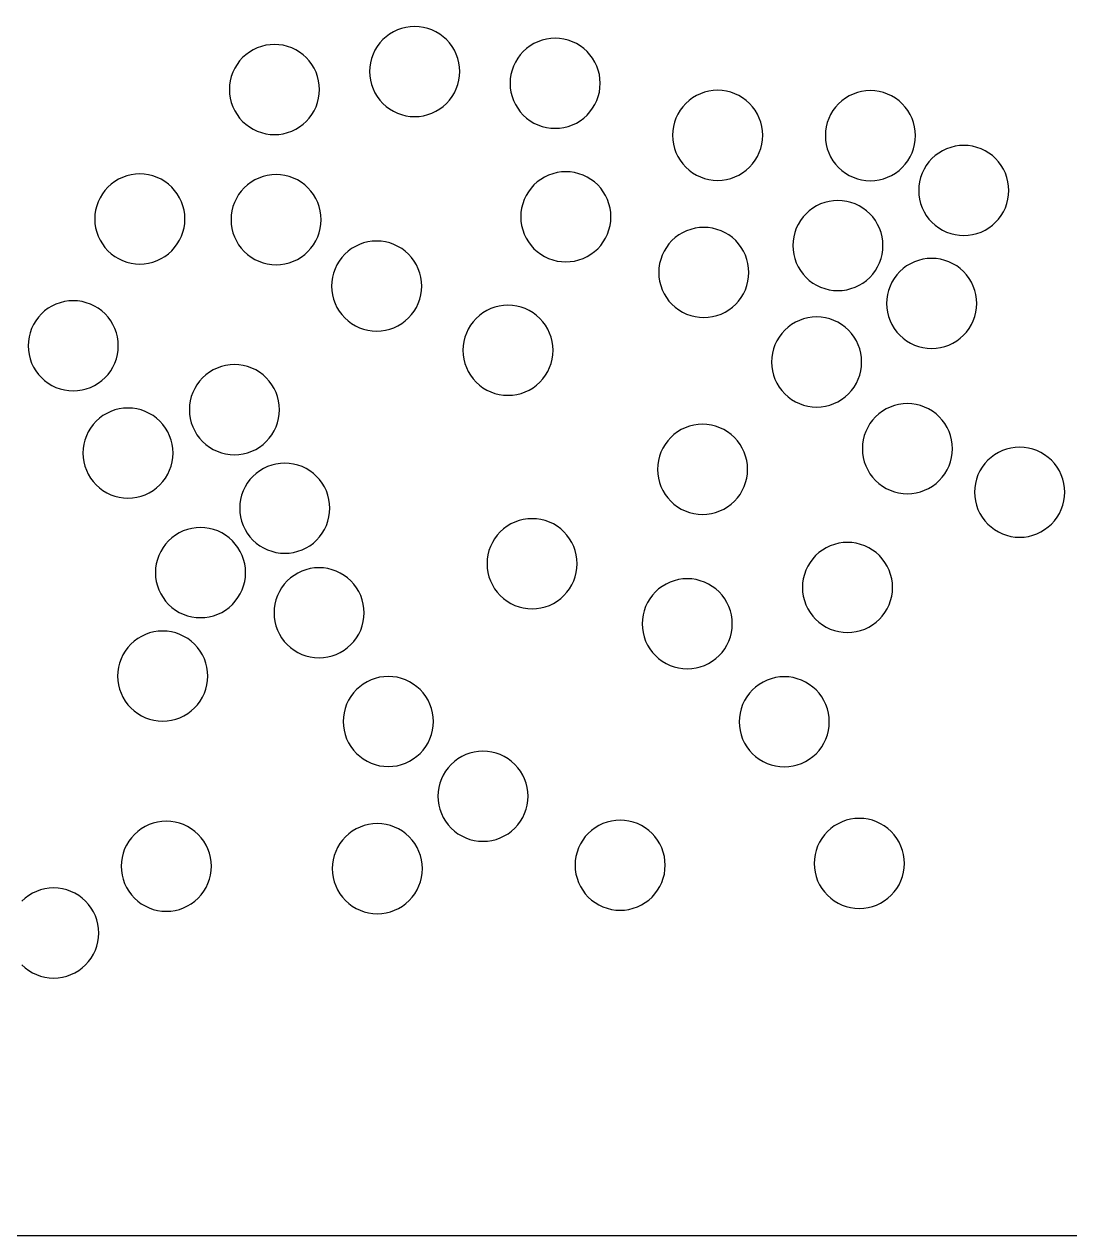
# Model space of a CAD drawing. Header units: millimetres. Extents: x 0 to 406, y 0 to 84.
# Drawn here: x 83.3 to 118.1, y 0 to 40.35 of the extents above; entities that cross this region are included whole.
import ezdxf

# ---------------------------------------------------------------- set-up
doc = ezdxf.new("R2010")
doc.units = ezdxf.units.MM

msp = doc.modelspace()

# ---------------------------------------------------------------- linework, layer by layer
at = {"color": 0}
for points in [[(0, 0), (0, 83.82), (406.4, 83.82), (406.4, 0), (0, 0)], [(97.354, 37.71), (97.453, 37.819), (97.541, 37.938), (97.616, 38.064), (97.679, 38.197), (97.729, 38.335), (97.765, 38.478), (97.786, 38.624), (97.793, 38.771), (97.786, 38.918), (97.765, 39.064), (97.729, 39.206), (97.679, 39.345), (97.616, 39.478), (97.541, 39.604), (97.453, 39.722), (97.354, 39.832), (97.245, 39.93), (97.127, 40.018), (97, 40.094), (96.867, 40.157), (96.729, 40.206), (96.586, 40.242), (96.44, 40.264), (96.293, 40.271), (96.146, 40.264), (96.001, 40.242), (95.858, 40.206), (95.719, 40.157), (95.586, 40.094), (95.46, 40.018), (95.342, 39.93), (95.233, 39.832), (95.134, 39.722), (95.046, 39.604), (94.97, 39.478), (94.908, 39.345), (94.858, 39.206), (94.822, 39.064), (94.801, 38.918), (94.793, 38.771), (94.801, 38.624), (94.822, 38.478), (94.858, 38.335), (94.908, 38.197), (94.97, 38.064), (95.046, 37.938), (95.134, 37.819), (95.233, 37.71), (95.342, 37.611), (95.46, 37.524), (95.586, 37.448), (95.719, 37.385), (95.858, 37.335), (96.001, 37.3), (96.146, 37.278), (96.293, 37.271), (96.44, 37.278), (96.586, 37.3), (96.729, 37.335), (96.867, 37.385), (97, 37.448), (97.127, 37.524), (97.245, 37.611), (97.354, 37.71)], [(92.686, 37.111), (92.785, 37.221), (92.873, 37.339), (92.949, 37.465), (93.012, 37.598), (93.061, 37.737), (93.097, 37.879), (93.119, 38.025), (93.126, 38.172), (93.119, 38.319), (93.097, 38.465), (93.061, 38.608), (93.012, 38.746), (92.949, 38.879), (92.873, 39.005), (92.785, 39.124), (92.686, 39.233), (92.577, 39.332), (92.459, 39.419), (92.333, 39.495), (92.2, 39.558), (92.061, 39.608), (91.918, 39.643), (91.773, 39.665), (91.626, 39.672), (91.479, 39.665), (91.333, 39.643), (91.19, 39.608), (91.052, 39.558), (90.919, 39.495), (90.792, 39.419), (90.674, 39.332), (90.565, 39.233), (90.466, 39.124), (90.379, 39.005), (90.303, 38.879), (90.24, 38.746), (90.19, 38.608), (90.155, 38.465), (90.133, 38.319), (90.126, 38.172), (90.133, 38.025), (90.155, 37.879), (90.19, 37.737), (90.24, 37.598), (90.303, 37.465), (90.379, 37.339), (90.466, 37.221), (90.565, 37.111), (90.674, 37.013), (90.792, 36.925), (90.919, 36.849), (91.052, 36.786), (91.19, 36.737), (91.333, 36.701), (91.479, 36.679), (91.626, 36.672), (91.773, 36.679), (91.918, 36.701), (92.061, 36.737), (92.2, 36.786), (92.333, 36.849), (92.459, 36.925), (92.577, 37.013), (92.686, 37.111)], [(102.03, 37.319), (102.129, 37.428), (102.217, 37.546), (102.292, 37.672), (102.355, 37.805), (102.405, 37.944), (102.441, 38.087), (102.462, 38.232), (102.47, 38.379), (102.462, 38.526), (102.441, 38.672), (102.405, 38.815), (102.355, 38.953), (102.292, 39.086), (102.217, 39.213), (102.129, 39.331), (102.03, 39.44), (101.921, 39.539), (101.803, 39.626), (101.677, 39.702), (101.544, 39.765), (101.405, 39.815), (101.262, 39.85), (101.117, 39.872), (100.97, 39.879), (100.823, 39.872), (100.677, 39.85), (100.534, 39.815), (100.396, 39.765), (100.262, 39.702), (100.136, 39.626), (100.018, 39.539), (99.909, 39.44), (99.81, 39.331), (99.722, 39.213), (99.647, 39.086), (99.584, 38.953), (99.534, 38.815), (99.498, 38.672), (99.477, 38.526), (99.47, 38.379), (99.477, 38.232), (99.498, 38.087), (99.534, 37.944), (99.584, 37.805), (99.647, 37.672), (99.722, 37.546), (99.81, 37.428), (99.909, 37.319), (100.018, 37.22), (100.136, 37.132), (100.262, 37.056), (100.396, 36.993), (100.534, 36.944), (100.677, 36.908), (100.823, 36.886), (100.97, 36.879), (101.117, 36.886), (101.262, 36.908), (101.405, 36.944), (101.544, 36.993), (101.677, 37.056), (101.803, 37.132), (101.921, 37.22), (102.03, 37.319)], [(107.438, 35.587), (107.537, 35.696), (107.625, 35.814), (107.701, 35.94), (107.764, 36.073), (107.813, 36.212), (107.849, 36.355), (107.871, 36.5), (107.878, 36.647), (107.871, 36.794), (107.849, 36.94), (107.813, 37.083), (107.764, 37.221), (107.701, 37.354), (107.625, 37.481), (107.537, 37.599), (107.438, 37.708), (107.329, 37.807), (107.211, 37.895), (107.085, 37.97), (106.952, 38.033), (106.813, 38.083), (106.67, 38.119), (106.525, 38.14), (106.378, 38.147), (106.231, 38.14), (106.085, 38.119), (105.942, 38.083), (105.804, 38.033), (105.671, 37.97), (105.544, 37.895), (105.426, 37.807), (105.317, 37.708), (105.218, 37.599), (105.131, 37.481), (105.055, 37.354), (104.992, 37.221), (104.942, 37.083), (104.907, 36.94), (104.885, 36.794), (104.878, 36.647), (104.885, 36.5), (104.907, 36.355), (104.942, 36.212), (104.992, 36.073), (105.055, 35.94), (105.131, 35.814), (105.218, 35.696), (105.317, 35.587), (105.426, 35.488), (105.544, 35.4), (105.671, 35.324), (105.804, 35.262), (105.942, 35.212), (106.085, 35.176), (106.231, 35.155), (106.378, 35.147), (106.525, 35.155), (106.67, 35.176), (106.813, 35.212), (106.952, 35.262), (107.085, 35.324), (107.211, 35.4), (107.329, 35.488), (107.438, 35.587)], [(112.525, 35.574), (112.624, 35.683), (112.711, 35.802), (112.787, 35.928), (112.85, 36.061), (112.9, 36.2), (112.935, 36.342), (112.957, 36.488), (112.964, 36.635), (112.957, 36.782), (112.935, 36.928), (112.9, 37.07), (112.85, 37.209), (112.787, 37.342), (112.711, 37.468), (112.624, 37.587), (112.525, 37.696), (112.416, 37.794), (112.298, 37.882), (112.171, 37.958), (112.038, 38.021), (111.9, 38.07), (111.757, 38.106), (111.611, 38.128), (111.464, 38.135), (111.317, 38.128), (111.172, 38.106), (111.029, 38.07), (110.89, 38.021), (110.757, 37.958), (110.631, 37.882), (110.513, 37.794), (110.404, 37.696), (110.305, 37.587), (110.217, 37.468), (110.141, 37.342), (110.078, 37.209), (110.029, 37.07), (109.993, 36.928), (109.971, 36.782), (109.964, 36.635), (109.971, 36.488), (109.993, 36.342), (110.029, 36.2), (110.078, 36.061), (110.141, 35.928), (110.217, 35.802), (110.305, 35.683), (110.404, 35.574), (110.513, 35.475), (110.631, 35.388), (110.757, 35.312), (110.89, 35.249), (111.029, 35.2), (111.172, 35.164), (111.317, 35.142), (111.464, 35.135), (111.611, 35.142), (111.757, 35.164), (111.9, 35.2), (112.038, 35.249), (112.171, 35.312), (112.298, 35.388), (112.416, 35.475), (112.525, 35.574)], [(115.633, 33.749), (115.732, 33.858), (115.82, 33.976), (115.895, 34.103), (115.958, 34.236), (116.008, 34.374), (116.044, 34.517), (116.065, 34.663), (116.072, 34.81), (116.065, 34.957), (116.044, 35.102), (116.008, 35.245), (115.958, 35.384), (115.895, 35.517), (115.82, 35.643), (115.732, 35.761), (115.633, 35.87), (115.524, 35.969), (115.406, 36.057), (115.28, 36.132), (115.146, 36.195), (115.008, 36.245), (114.865, 36.281), (114.719, 36.302), (114.572, 36.31), (114.425, 36.302), (114.28, 36.281), (114.137, 36.245), (113.998, 36.195), (113.865, 36.132), (113.739, 36.057), (113.621, 35.969), (113.512, 35.87), (113.413, 35.761), (113.325, 35.643), (113.25, 35.517), (113.187, 35.384), (113.137, 35.245), (113.101, 35.102), (113.08, 34.957), (113.072, 34.81), (113.08, 34.663), (113.101, 34.517), (113.137, 34.374), (113.187, 34.236), (113.25, 34.103), (113.325, 33.976), (113.413, 33.858), (113.512, 33.749), (113.621, 33.65), (113.739, 33.562), (113.865, 33.487), (113.998, 33.424), (114.137, 33.374), (114.28, 33.338), (114.425, 33.317), (114.572, 33.31), (114.719, 33.317), (114.865, 33.338), (115.008, 33.374), (115.146, 33.424), (115.28, 33.487), (115.406, 33.562), (115.524, 33.65), (115.633, 33.749)], [(88.204, 32.801), (88.303, 32.91), (88.391, 33.028), (88.467, 33.154), (88.53, 33.287), (88.579, 33.426), (88.615, 33.569), (88.637, 33.714), (88.644, 33.861), (88.637, 34.008), (88.615, 34.154), (88.579, 34.297), (88.53, 34.435), (88.467, 34.569), (88.391, 34.695), (88.303, 34.813), (88.204, 34.922), (88.095, 35.021), (87.977, 35.109), (87.851, 35.184), (87.718, 35.247), (87.579, 35.297), (87.436, 35.333), (87.291, 35.354), (87.144, 35.361), (86.997, 35.354), (86.851, 35.333), (86.708, 35.297), (86.57, 35.247), (86.437, 35.184), (86.31, 35.109), (86.192, 35.021), (86.083, 34.922), (85.984, 34.813), (85.897, 34.695), (85.821, 34.569), (85.758, 34.435), (85.708, 34.297), (85.673, 34.154), (85.651, 34.008), (85.644, 33.861), (85.651, 33.714), (85.673, 33.569), (85.708, 33.426), (85.758, 33.287), (85.821, 33.154), (85.897, 33.028), (85.984, 32.91), (86.083, 32.801), (86.192, 32.702), (86.31, 32.614), (86.437, 32.539), (86.57, 32.476), (86.708, 32.426), (86.851, 32.39), (86.997, 32.369), (87.144, 32.361), (87.291, 32.369), (87.436, 32.39), (87.579, 32.426), (87.718, 32.476), (87.851, 32.539), (87.977, 32.614), (88.095, 32.702), (88.204, 32.801)], [(92.741, 32.776), (92.84, 32.885), (92.928, 33.003), (93.004, 33.13), (93.066, 33.263), (93.116, 33.401), (93.152, 33.544), (93.173, 33.69), (93.181, 33.837), (93.173, 33.984), (93.152, 34.129), (93.116, 34.272), (93.066, 34.411), (93.004, 34.544), (92.928, 34.67), (92.84, 34.788), (92.741, 34.897), (92.632, 34.996), (92.514, 35.084), (92.388, 35.16), (92.255, 35.222), (92.116, 35.272), (91.973, 35.308), (91.828, 35.329), (91.681, 35.337), (91.534, 35.329), (91.388, 35.308), (91.245, 35.272), (91.107, 35.222), (90.974, 35.16), (90.847, 35.084), (90.729, 34.996), (90.62, 34.897), (90.521, 34.788), (90.433, 34.67), (90.358, 34.544), (90.295, 34.411), (90.245, 34.272), (90.209, 34.129), (90.188, 33.984), (90.181, 33.837), (90.188, 33.69), (90.209, 33.544), (90.245, 33.401), (90.295, 33.263), (90.358, 33.13), (90.433, 33.003), (90.521, 32.885), (90.62, 32.776), (90.729, 32.677), (90.847, 32.589), (90.974, 32.514), (91.107, 32.451), (91.245, 32.401), (91.388, 32.365), (91.534, 32.344), (91.681, 32.337), (91.828, 32.344), (91.973, 32.365), (92.116, 32.401), (92.255, 32.451), (92.388, 32.514), (92.514, 32.589), (92.632, 32.677), (92.741, 32.776)], [(102.386, 32.871), (102.485, 32.981), (102.572, 33.099), (102.648, 33.225), (102.711, 33.358), (102.761, 33.497), (102.796, 33.639), (102.818, 33.785), (102.825, 33.932), (102.818, 34.079), (102.796, 34.225), (102.761, 34.368), (102.711, 34.506), (102.648, 34.639), (102.572, 34.765), (102.485, 34.884), (102.386, 34.993), (102.277, 35.092), (102.158, 35.179), (102.032, 35.255), (101.899, 35.318), (101.761, 35.368), (101.618, 35.403), (101.472, 35.425), (101.325, 35.432), (101.178, 35.425), (101.032, 35.403), (100.89, 35.368), (100.751, 35.318), (100.618, 35.255), (100.492, 35.179), (100.374, 35.092), (100.264, 34.993), (100.166, 34.884), (100.078, 34.765), (100.002, 34.639), (99.939, 34.506), (99.89, 34.368), (99.854, 34.225), (99.832, 34.079), (99.825, 33.932), (99.832, 33.785), (99.854, 33.639), (99.89, 33.497), (99.939, 33.358), (100.002, 33.225), (100.078, 33.099), (100.166, 32.981), (100.264, 32.871), (100.374, 32.773), (100.492, 32.685), (100.618, 32.609), (100.751, 32.546), (100.89, 32.497), (101.032, 32.461), (101.178, 32.439), (101.325, 32.432), (101.472, 32.439), (101.618, 32.461), (101.761, 32.497), (101.899, 32.546), (102.032, 32.609), (102.158, 32.685), (102.277, 32.773), (102.386, 32.871)], [(111.442, 31.915), (111.541, 32.024), (111.629, 32.142), (111.705, 32.268), (111.767, 32.401), (111.817, 32.54), (111.853, 32.683), (111.874, 32.828), (111.882, 32.975), (111.874, 33.122), (111.853, 33.268), (111.817, 33.411), (111.767, 33.549), (111.705, 33.682), (111.629, 33.809), (111.541, 33.927), (111.442, 34.036), (111.333, 34.135), (111.215, 34.222), (111.089, 34.298), (110.956, 34.361), (110.817, 34.411), (110.674, 34.446), (110.529, 34.468), (110.382, 34.475), (110.235, 34.468), (110.089, 34.446), (109.946, 34.411), (109.808, 34.361), (109.675, 34.298), (109.548, 34.222), (109.43, 34.135), (109.321, 34.036), (109.222, 33.927), (109.134, 33.809), (109.059, 33.682), (108.996, 33.549), (108.946, 33.411), (108.911, 33.268), (108.889, 33.122), (108.882, 32.975), (108.889, 32.828), (108.911, 32.683), (108.946, 32.54), (108.996, 32.401), (109.059, 32.268), (109.134, 32.142), (109.222, 32.024), (109.321, 31.915), (109.43, 31.816), (109.548, 31.728), (109.675, 31.652), (109.808, 31.589), (109.946, 31.54), (110.089, 31.504), (110.235, 31.482), (110.382, 31.475), (110.529, 31.482), (110.674, 31.504), (110.817, 31.54), (110.956, 31.589), (111.089, 31.652), (111.215, 31.728), (111.333, 31.816), (111.442, 31.915)], [(106.979, 31.019), (107.078, 31.128), (107.165, 31.247), (107.241, 31.373), (107.304, 31.506), (107.354, 31.644), (107.389, 31.787), (107.411, 31.933), (107.418, 32.08), (107.411, 32.227), (107.389, 32.373), (107.354, 32.515), (107.304, 32.654), (107.241, 32.787), (107.165, 32.913), (107.078, 33.031), (106.979, 33.141), (106.87, 33.239), (106.752, 33.327), (106.625, 33.403), (106.492, 33.466), (106.354, 33.515), (106.211, 33.551), (106.065, 33.573), (105.918, 33.58), (105.771, 33.573), (105.626, 33.551), (105.483, 33.515), (105.344, 33.466), (105.211, 33.403), (105.085, 33.327), (104.967, 33.239), (104.858, 33.141), (104.759, 33.031), (104.671, 32.913), (104.595, 32.787), (104.532, 32.654), (104.483, 32.515), (104.447, 32.373), (104.425, 32.227), (104.418, 32.08), (104.425, 31.933), (104.447, 31.787), (104.483, 31.644), (104.532, 31.506), (104.595, 31.373), (104.671, 31.247), (104.759, 31.128), (104.858, 31.019), (104.967, 30.92), (105.085, 30.833), (105.211, 30.757), (105.344, 30.694), (105.483, 30.644), (105.626, 30.609), (105.771, 30.587), (105.918, 30.58), (106.065, 30.587), (106.211, 30.609), (106.354, 30.644), (106.492, 30.694), (106.625, 30.757), (106.752, 30.833), (106.87, 30.92), (106.979, 31.019)], [(96.089, 30.565), (96.188, 30.674), (96.275, 30.792), (96.351, 30.918), (96.414, 31.051), (96.464, 31.19), (96.499, 31.333), (96.521, 31.478), (96.528, 31.625), (96.521, 31.772), (96.499, 31.918), (96.464, 32.061), (96.414, 32.199), (96.351, 32.332), (96.275, 32.459), (96.188, 32.577), (96.089, 32.686), (95.98, 32.785), (95.862, 32.872), (95.735, 32.948), (95.602, 33.011), (95.464, 33.061), (95.321, 33.096), (95.175, 33.118), (95.028, 33.125), (94.881, 33.118), (94.736, 33.096), (94.593, 33.061), (94.454, 33.011), (94.321, 32.948), (94.195, 32.872), (94.077, 32.785), (93.968, 32.686), (93.869, 32.577), (93.781, 32.459), (93.705, 32.332), (93.642, 32.199), (93.593, 32.061), (93.557, 31.918), (93.535, 31.772), (93.528, 31.625), (93.535, 31.478), (93.557, 31.333), (93.593, 31.19), (93.642, 31.051), (93.705, 30.918), (93.781, 30.792), (93.869, 30.674), (93.968, 30.565), (94.077, 30.466), (94.195, 30.378), (94.321, 30.302), (94.454, 30.239), (94.593, 30.19), (94.736, 30.154), (94.881, 30.132), (95.028, 30.125), (95.175, 30.132), (95.321, 30.154), (95.464, 30.19), (95.602, 30.239), (95.735, 30.302), (95.862, 30.378), (95.98, 30.466), (96.089, 30.565)], [(114.563, 29.987), (114.662, 30.096), (114.75, 30.215), (114.825, 30.341), (114.888, 30.474), (114.938, 30.613), (114.974, 30.755), (114.995, 30.901), (115.003, 31.048), (114.995, 31.195), (114.974, 31.341), (114.938, 31.483), (114.888, 31.622), (114.825, 31.755), (114.75, 31.881), (114.662, 32), (114.563, 32.109), (114.454, 32.207), (114.336, 32.295), (114.21, 32.371), (114.077, 32.434), (113.938, 32.483), (113.795, 32.519), (113.65, 32.541), (113.503, 32.548), (113.355, 32.541), (113.21, 32.519), (113.067, 32.483), (112.928, 32.434), (112.795, 32.371), (112.669, 32.295), (112.551, 32.207), (112.442, 32.109), (112.343, 32), (112.255, 31.881), (112.18, 31.755), (112.117, 31.622), (112.067, 31.483), (112.031, 31.341), (112.01, 31.195), (112.003, 31.048), (112.01, 30.901), (112.031, 30.755), (112.067, 30.613), (112.117, 30.474), (112.18, 30.341), (112.255, 30.215), (112.343, 30.096), (112.442, 29.987), (112.551, 29.888), (112.669, 29.801), (112.795, 29.725), (112.928, 29.662), (113.067, 29.613), (113.21, 29.577), (113.355, 29.555), (113.503, 29.548), (113.65, 29.555), (113.795, 29.577), (113.938, 29.613), (114.077, 29.662), (114.21, 29.725), (114.336, 29.801), (114.454, 29.888), (114.563, 29.987)], [(85.987, 28.577), (86.086, 28.686), (86.174, 28.805), (86.249, 28.931), (86.312, 29.064), (86.362, 29.203), (86.398, 29.345), (86.419, 29.491), (86.427, 29.638), (86.419, 29.785), (86.398, 29.931), (86.362, 30.074), (86.312, 30.212), (86.249, 30.345), (86.174, 30.471), (86.086, 30.59), (85.987, 30.699), (85.878, 30.798), (85.76, 30.885), (85.634, 30.961), (85.501, 31.024), (85.362, 31.073), (85.219, 31.109), (85.074, 31.131), (84.927, 31.138), (84.78, 31.131), (84.634, 31.109), (84.491, 31.073), (84.353, 31.024), (84.219, 30.961), (84.093, 30.885), (83.975, 30.798), (83.866, 30.699), (83.767, 30.59), (83.679, 30.471), (83.604, 30.345), (83.541, 30.212), (83.491, 30.074), (83.455, 29.931), (83.434, 29.785), (83.427, 29.638), (83.434, 29.491), (83.455, 29.345), (83.491, 29.203), (83.541, 29.064), (83.604, 28.931), (83.679, 28.805), (83.767, 28.686), (83.866, 28.577), (83.975, 28.479), (84.093, 28.391), (84.219, 28.315), (84.353, 28.252), (84.491, 28.203), (84.634, 28.167), (84.78, 28.145), (84.927, 28.138), (85.074, 28.145), (85.219, 28.167), (85.362, 28.203), (85.501, 28.252), (85.634, 28.315), (85.76, 28.391), (85.878, 28.479), (85.987, 28.577)], [(100.46, 28.427), (100.559, 28.536), (100.647, 28.654), (100.722, 28.781), (100.785, 28.914), (100.835, 29.052), (100.871, 29.195), (100.892, 29.341), (100.899, 29.488), (100.892, 29.635), (100.871, 29.78), (100.835, 29.923), (100.785, 30.062), (100.722, 30.195), (100.647, 30.321), (100.559, 30.439), (100.46, 30.548), (100.351, 30.647), (100.233, 30.735), (100.107, 30.811), (99.974, 30.874), (99.835, 30.923), (99.692, 30.959), (99.547, 30.98), (99.399, 30.988), (99.252, 30.98), (99.107, 30.959), (98.964, 30.923), (98.825, 30.874), (98.692, 30.811), (98.566, 30.735), (98.448, 30.647), (98.339, 30.548), (98.24, 30.439), (98.152, 30.321), (98.077, 30.195), (98.014, 30.062), (97.964, 29.923), (97.928, 29.78), (97.907, 29.635), (97.899, 29.488), (97.907, 29.341), (97.928, 29.195), (97.964, 29.052), (98.014, 28.914), (98.077, 28.781), (98.152, 28.654), (98.24, 28.536), (98.339, 28.427), (98.448, 28.328), (98.566, 28.24), (98.692, 28.165), (98.825, 28.102), (98.964, 28.052), (99.107, 28.017), (99.252, 27.995), (99.399, 27.988), (99.547, 27.995), (99.692, 28.017), (99.835, 28.052), (99.974, 28.102), (100.107, 28.165), (100.233, 28.24), (100.351, 28.328), (100.46, 28.427)], [(110.734, 28.036), (110.833, 28.145), (110.92, 28.264), (110.996, 28.39), (111.059, 28.523), (111.109, 28.661), (111.144, 28.804), (111.166, 28.95), (111.173, 29.097), (111.166, 29.244), (111.144, 29.389), (111.109, 29.532), (111.059, 29.671), (110.996, 29.804), (110.92, 29.93), (110.833, 30.048), (110.734, 30.158), (110.625, 30.256), (110.507, 30.344), (110.38, 30.42), (110.247, 30.483), (110.109, 30.532), (109.966, 30.568), (109.82, 30.59), (109.673, 30.597), (109.526, 30.59), (109.381, 30.568), (109.238, 30.532), (109.099, 30.483), (108.966, 30.42), (108.84, 30.344), (108.722, 30.256), (108.613, 30.158), (108.514, 30.048), (108.426, 29.93), (108.35, 29.804), (108.287, 29.671), (108.238, 29.532), (108.202, 29.389), (108.18, 29.244), (108.173, 29.097), (108.18, 28.95), (108.202, 28.804), (108.238, 28.661), (108.287, 28.523), (108.35, 28.39), (108.426, 28.264), (108.514, 28.145), (108.613, 28.036), (108.722, 27.937), (108.84, 27.85), (108.966, 27.774), (109.099, 27.711), (109.238, 27.661), (109.381, 27.626), (109.526, 27.604), (109.673, 27.597), (109.82, 27.604), (109.966, 27.626), (110.109, 27.661), (110.247, 27.711), (110.38, 27.774), (110.507, 27.85), (110.625, 27.937), (110.734, 28.036)], [(91.354, 26.448), (91.453, 26.557), (91.541, 26.675), (91.617, 26.802), (91.679, 26.935), (91.729, 27.073), (91.765, 27.216), (91.786, 27.362), (91.794, 27.509), (91.786, 27.656), (91.765, 27.801), (91.729, 27.944), (91.679, 28.083), (91.617, 28.216), (91.541, 28.342), (91.453, 28.46), (91.354, 28.569), (91.245, 28.668), (91.127, 28.756), (91.001, 28.832), (90.868, 28.895), (90.729, 28.944), (90.586, 28.98), (90.441, 29.002), (90.294, 29.009), (90.147, 29.002), (90.001, 28.98), (89.858, 28.944), (89.72, 28.895), (89.587, 28.832), (89.46, 28.756), (89.342, 28.668), (89.233, 28.569), (89.134, 28.46), (89.046, 28.342), (88.971, 28.216), (88.908, 28.083), (88.858, 27.944), (88.822, 27.801), (88.801, 27.656), (88.794, 27.509), (88.801, 27.362), (88.822, 27.216), (88.858, 27.073), (88.908, 26.935), (88.971, 26.802), (89.046, 26.675), (89.134, 26.557), (89.233, 26.448), (89.342, 26.349), (89.46, 26.262), (89.587, 26.186), (89.72, 26.123), (89.858, 26.073), (90.001, 26.038), (90.147, 26.016), (90.294, 26.009), (90.441, 26.016), (90.586, 26.038), (90.729, 26.073), (90.868, 26.123), (91.001, 26.186), (91.127, 26.262), (91.245, 26.349), (91.354, 26.448)], [(87.81, 25.004), (87.909, 25.113), (87.997, 25.231), (88.073, 25.358), (88.136, 25.491), (88.185, 25.629), (88.221, 25.772), (88.243, 25.918), (88.25, 26.065), (88.243, 26.212), (88.221, 26.357), (88.185, 26.5), (88.136, 26.639), (88.073, 26.772), (87.997, 26.898), (87.909, 27.016), (87.81, 27.125), (87.701, 27.224), (87.583, 27.312), (87.457, 27.388), (87.324, 27.45), (87.185, 27.5), (87.042, 27.536), (86.897, 27.557), (86.75, 27.565), (86.603, 27.557), (86.457, 27.536), (86.314, 27.5), (86.176, 27.45), (86.043, 27.388), (85.916, 27.312), (85.798, 27.224), (85.689, 27.125), (85.59, 27.016), (85.503, 26.898), (85.427, 26.772), (85.364, 26.639), (85.314, 26.5), (85.279, 26.357), (85.257, 26.212), (85.25, 26.065), (85.257, 25.918), (85.279, 25.772), (85.314, 25.629), (85.364, 25.491), (85.427, 25.358), (85.503, 25.231), (85.59, 25.113), (85.689, 25.004), (85.798, 24.905), (85.916, 24.817), (86.043, 24.742), (86.176, 24.679), (86.314, 24.629), (86.457, 24.594), (86.603, 24.572), (86.75, 24.565), (86.897, 24.572), (87.042, 24.594), (87.185, 24.629), (87.324, 24.679), (87.457, 24.742), (87.583, 24.817), (87.701, 24.905), (87.81, 25.004)], [(113.757, 25.151), (113.856, 25.26), (113.944, 25.378), (114.019, 25.504), (114.082, 25.637), (114.132, 25.776), (114.168, 25.919), (114.189, 26.064), (114.196, 26.211), (114.189, 26.359), (114.168, 26.504), (114.132, 26.647), (114.082, 26.786), (114.019, 26.919), (113.944, 27.045), (113.856, 27.163), (113.757, 27.272), (113.648, 27.371), (113.53, 27.459), (113.403, 27.534), (113.27, 27.597), (113.132, 27.647), (112.989, 27.683), (112.843, 27.704), (112.696, 27.711), (112.549, 27.704), (112.404, 27.683), (112.261, 27.647), (112.122, 27.597), (111.989, 27.534), (111.863, 27.459), (111.745, 27.371), (111.636, 27.272), (111.537, 27.163), (111.449, 27.045), (111.373, 26.919), (111.311, 26.786), (111.261, 26.647), (111.225, 26.504), (111.204, 26.359), (111.196, 26.211), (111.204, 26.064), (111.225, 25.919), (111.261, 25.776), (111.311, 25.637), (111.373, 25.504), (111.449, 25.378), (111.537, 25.26), (111.636, 25.151), (111.745, 25.052), (111.863, 24.964), (111.989, 24.889), (112.122, 24.826), (112.261, 24.776), (112.404, 24.74), (112.549, 24.719), (112.696, 24.711), (112.843, 24.719), (112.989, 24.74), (113.132, 24.776), (113.27, 24.826), (113.403, 24.889), (113.53, 24.964), (113.648, 25.052), (113.757, 25.151)], [(106.937, 24.461), (107.036, 24.57), (107.123, 24.688), (107.199, 24.815), (107.262, 24.948), (107.311, 25.086), (107.347, 25.229), (107.369, 25.375), (107.376, 25.522), (107.369, 25.669), (107.347, 25.814), (107.311, 25.957), (107.262, 26.096), (107.199, 26.229), (107.123, 26.355), (107.036, 26.473), (106.937, 26.582), (106.828, 26.681), (106.709, 26.769), (106.583, 26.845), (106.45, 26.907), (106.311, 26.957), (106.169, 26.993), (106.023, 27.014), (105.876, 27.022), (105.729, 27.014), (105.583, 26.993), (105.441, 26.957), (105.302, 26.907), (105.169, 26.845), (105.043, 26.769), (104.924, 26.681), (104.815, 26.582), (104.717, 26.473), (104.629, 26.355), (104.553, 26.229), (104.49, 26.096), (104.441, 25.957), (104.405, 25.814), (104.383, 25.669), (104.376, 25.522), (104.383, 25.375), (104.405, 25.229), (104.441, 25.086), (104.49, 24.948), (104.553, 24.815), (104.629, 24.688), (104.717, 24.57), (104.815, 24.461), (104.924, 24.362), (105.043, 24.274), (105.169, 24.199), (105.302, 24.136), (105.441, 24.086), (105.583, 24.05), (105.729, 24.029), (105.876, 24.022), (106.023, 24.029), (106.169, 24.05), (106.311, 24.086), (106.45, 24.136), (106.583, 24.199), (106.709, 24.274), (106.828, 24.362), (106.937, 24.461)], [(117.492, 23.702), (117.591, 23.811), (117.678, 23.929), (117.754, 24.055), (117.817, 24.188), (117.866, 24.327), (117.902, 24.47), (117.924, 24.615), (117.931, 24.762), (117.924, 24.909), (117.902, 25.055), (117.866, 25.198), (117.817, 25.336), (117.754, 25.469), (117.678, 25.596), (117.591, 25.714), (117.492, 25.823), (117.383, 25.922), (117.264, 26.009), (117.138, 26.085), (117.005, 26.148), (116.867, 26.198), (116.724, 26.233), (116.578, 26.255), (116.431, 26.262), (116.284, 26.255), (116.138, 26.233), (115.996, 26.198), (115.857, 26.148), (115.724, 26.085), (115.598, 26.009), (115.479, 25.922), (115.37, 25.823), (115.272, 25.714), (115.184, 25.596), (115.108, 25.469), (115.045, 25.336), (114.996, 25.198), (114.96, 25.055), (114.938, 24.909), (114.931, 24.762), (114.938, 24.615), (114.96, 24.47), (114.996, 24.327), (115.045, 24.188), (115.108, 24.055), (115.184, 23.929), (115.272, 23.811), (115.37, 23.702), (115.479, 23.603), (115.598, 23.515), (115.724, 23.439), (115.857, 23.376), (115.996, 23.327), (116.138, 23.291), (116.284, 23.269), (116.431, 23.262), (116.578, 23.269), (116.724, 23.291), (116.867, 23.327), (117.005, 23.376), (117.138, 23.439), (117.264, 23.515), (117.383, 23.603), (117.492, 23.702)], [(93.029, 23.168), (93.128, 23.277), (93.216, 23.395), (93.292, 23.521), (93.355, 23.654), (93.404, 23.793), (93.44, 23.936), (93.461, 24.081), (93.469, 24.228), (93.461, 24.375), (93.44, 24.521), (93.404, 24.664), (93.355, 24.802), (93.292, 24.935), (93.216, 25.062), (93.128, 25.18), (93.029, 25.289), (92.92, 25.388), (92.802, 25.475), (92.676, 25.551), (92.543, 25.614), (92.404, 25.664), (92.261, 25.699), (92.116, 25.721), (91.969, 25.728), (91.822, 25.721), (91.676, 25.699), (91.533, 25.664), (91.395, 25.614), (91.262, 25.551), (91.135, 25.475), (91.017, 25.388), (90.908, 25.289), (90.809, 25.18), (90.722, 25.062), (90.646, 24.935), (90.583, 24.802), (90.533, 24.664), (90.498, 24.521), (90.476, 24.375), (90.469, 24.228), (90.476, 24.081), (90.498, 23.936), (90.533, 23.793), (90.583, 23.654), (90.646, 23.521), (90.722, 23.395), (90.809, 23.277), (90.908, 23.168), (91.017, 23.069), (91.135, 22.981), (91.262, 22.905), (91.395, 22.842), (91.533, 22.793), (91.676, 22.757), (91.822, 22.735), (91.969, 22.728), (92.116, 22.735), (92.261, 22.757), (92.404, 22.793), (92.543, 22.842), (92.676, 22.905), (92.802, 22.981), (92.92, 23.069), (93.029, 23.168)], [(101.263, 21.32), (101.362, 21.429), (101.45, 21.547), (101.526, 21.673), (101.589, 21.806), (101.638, 21.945), (101.674, 22.088), (101.696, 22.233), (101.703, 22.38), (101.696, 22.527), (101.674, 22.673), (101.638, 22.816), (101.589, 22.954), (101.526, 23.087), (101.45, 23.214), (101.362, 23.332), (101.263, 23.441), (101.154, 23.54), (101.036, 23.627), (100.91, 23.703), (100.777, 23.766), (100.638, 23.816), (100.495, 23.851), (100.35, 23.873), (100.203, 23.88), (100.056, 23.873), (99.91, 23.851), (99.767, 23.816), (99.629, 23.766), (99.496, 23.703), (99.369, 23.627), (99.251, 23.54), (99.142, 23.441), (99.043, 23.332), (98.956, 23.214), (98.88, 23.087), (98.817, 22.954), (98.767, 22.816), (98.732, 22.673), (98.71, 22.527), (98.703, 22.38), (98.71, 22.233), (98.732, 22.088), (98.767, 21.945), (98.817, 21.806), (98.88, 21.673), (98.956, 21.547), (99.043, 21.429), (99.142, 21.32), (99.251, 21.221), (99.369, 21.133), (99.496, 21.057), (99.629, 20.994), (99.767, 20.945), (99.91, 20.909), (100.056, 20.887), (100.203, 20.88), (100.35, 20.887), (100.495, 20.909), (100.638, 20.945), (100.777, 20.994), (100.91, 21.057), (101.036, 21.133), (101.154, 21.221), (101.263, 21.32)], [(90.224, 21.023), (90.323, 21.132), (90.411, 21.25), (90.487, 21.377), (90.55, 21.51), (90.599, 21.648), (90.635, 21.791), (90.657, 21.937), (90.664, 22.084), (90.657, 22.231), (90.635, 22.376), (90.599, 22.519), (90.55, 22.658), (90.487, 22.791), (90.411, 22.917), (90.323, 23.035), (90.224, 23.144), (90.115, 23.243), (89.997, 23.331), (89.871, 23.407), (89.738, 23.47), (89.599, 23.519), (89.456, 23.555), (89.311, 23.577), (89.164, 23.584), (89.017, 23.577), (88.871, 23.555), (88.728, 23.519), (88.59, 23.47), (88.457, 23.407), (88.33, 23.331), (88.212, 23.243), (88.103, 23.144), (88.004, 23.035), (87.917, 22.917), (87.841, 22.791), (87.778, 22.658), (87.728, 22.519), (87.693, 22.376), (87.671, 22.231), (87.664, 22.084), (87.671, 21.937), (87.693, 21.791), (87.728, 21.648), (87.778, 21.51), (87.841, 21.377), (87.917, 21.25), (88.004, 21.132), (88.103, 21.023), (88.212, 20.924), (88.33, 20.837), (88.457, 20.761), (88.59, 20.698), (88.728, 20.648), (88.871, 20.613), (89.017, 20.591), (89.164, 20.584), (89.311, 20.591), (89.456, 20.613), (89.599, 20.648), (89.738, 20.698), (89.871, 20.761), (89.997, 20.837), (90.115, 20.924), (90.224, 21.023)], [(111.762, 20.529), (111.861, 20.638), (111.949, 20.756), (112.024, 20.882), (112.087, 21.015), (112.137, 21.154), (112.173, 21.297), (112.194, 21.442), (112.201, 21.589), (112.194, 21.736), (112.173, 21.882), (112.137, 22.025), (112.087, 22.163), (112.024, 22.296), (111.949, 22.423), (111.861, 22.541), (111.762, 22.65), (111.653, 22.749), (111.535, 22.836), (111.409, 22.912), (111.275, 22.975), (111.137, 23.025), (110.994, 23.06), (110.848, 23.082), (110.701, 23.089), (110.554, 23.082), (110.409, 23.06), (110.266, 23.025), (110.127, 22.975), (109.994, 22.912), (109.868, 22.836), (109.75, 22.749), (109.641, 22.65), (109.542, 22.541), (109.454, 22.423), (109.379, 22.296), (109.316, 22.163), (109.266, 22.025), (109.23, 21.882), (109.209, 21.736), (109.201, 21.589), (109.209, 21.442), (109.23, 21.297), (109.266, 21.154), (109.316, 21.015), (109.379, 20.882), (109.454, 20.756), (109.542, 20.638), (109.641, 20.529), (109.75, 20.43), (109.868, 20.342), (109.994, 20.266), (110.127, 20.203), (110.266, 20.154), (110.409, 20.118), (110.554, 20.097), (110.701, 20.089), (110.848, 20.097), (110.994, 20.118), (111.137, 20.154), (111.275, 20.203), (111.409, 20.266), (111.535, 20.342), (111.653, 20.43), (111.762, 20.529)], [(94.171, 19.685), (94.27, 19.794), (94.358, 19.912), (94.434, 20.038), (94.497, 20.172), (94.546, 20.31), (94.582, 20.453), (94.604, 20.599), (94.611, 20.746), (94.604, 20.893), (94.582, 21.038), (94.546, 21.181), (94.497, 21.32), (94.434, 21.453), (94.358, 21.579), (94.27, 21.697), (94.171, 21.806), (94.062, 21.905), (93.944, 21.993), (93.818, 22.068), (93.685, 22.131), (93.546, 22.181), (93.403, 22.217), (93.258, 22.238), (93.111, 22.246), (92.964, 22.238), (92.818, 22.217), (92.675, 22.181), (92.537, 22.131), (92.404, 22.068), (92.277, 21.993), (92.159, 21.905), (92.05, 21.806), (91.951, 21.697), (91.864, 21.579), (91.788, 21.453), (91.725, 21.32), (91.675, 21.181), (91.64, 21.038), (91.618, 20.893), (91.611, 20.746), (91.618, 20.599), (91.64, 20.453), (91.675, 20.31), (91.725, 20.172), (91.788, 20.038), (91.864, 19.912), (91.951, 19.794), (92.05, 19.685), (92.159, 19.586), (92.277, 19.498), (92.404, 19.423), (92.537, 19.36), (92.675, 19.31), (92.818, 19.274), (92.964, 19.253), (93.111, 19.246), (93.258, 19.253), (93.403, 19.274), (93.546, 19.31), (93.685, 19.36), (93.818, 19.423), (93.944, 19.498), (94.062, 19.586), (94.171, 19.685)], [(106.427, 19.319), (106.526, 19.428), (106.614, 19.547), (106.69, 19.673), (106.752, 19.806), (106.802, 19.945), (106.838, 20.087), (106.859, 20.233), (106.867, 20.38), (106.859, 20.527), (106.838, 20.673), (106.802, 20.815), (106.752, 20.954), (106.69, 21.087), (106.614, 21.213), (106.526, 21.332), (106.427, 21.441), (106.318, 21.539), (106.2, 21.627), (106.074, 21.703), (105.941, 21.766), (105.802, 21.815), (105.659, 21.851), (105.514, 21.873), (105.367, 21.88), (105.22, 21.873), (105.074, 21.851), (104.931, 21.815), (104.793, 21.766), (104.66, 21.703), (104.533, 21.627), (104.415, 21.539), (104.306, 21.441), (104.207, 21.332), (104.119, 21.213), (104.044, 21.087), (103.981, 20.954), (103.931, 20.815), (103.895, 20.673), (103.874, 20.527), (103.867, 20.38), (103.874, 20.233), (103.895, 20.087), (103.931, 19.945), (103.981, 19.806), (104.044, 19.673), (104.119, 19.547), (104.207, 19.428), (104.306, 19.319), (104.415, 19.22), (104.533, 19.133), (104.66, 19.057), (104.793, 18.994), (104.931, 18.945), (105.074, 18.909), (105.22, 18.887), (105.367, 18.88), (105.514, 18.887), (105.659, 18.909), (105.802, 18.945), (105.941, 18.994), (106.074, 19.057), (106.2, 19.133), (106.318, 19.22), (106.427, 19.319)], [(88.967, 17.577), (89.066, 17.686), (89.153, 17.804), (89.229, 17.931), (89.292, 18.064), (89.342, 18.202), (89.377, 18.345), (89.399, 18.491), (89.406, 18.638), (89.399, 18.785), (89.377, 18.93), (89.342, 19.073), (89.292, 19.212), (89.229, 19.345), (89.153, 19.471), (89.066, 19.589), (88.967, 19.698), (88.858, 19.797), (88.739, 19.885), (88.613, 19.961), (88.48, 20.024), (88.342, 20.073), (88.199, 20.109), (88.053, 20.131), (87.906, 20.138), (87.759, 20.131), (87.613, 20.109), (87.471, 20.073), (87.332, 20.024), (87.199, 19.961), (87.073, 19.885), (86.955, 19.797), (86.845, 19.698), (86.747, 19.589), (86.659, 19.471), (86.583, 19.345), (86.52, 19.212), (86.471, 19.073), (86.435, 18.93), (86.413, 18.785), (86.406, 18.638), (86.413, 18.491), (86.435, 18.345), (86.471, 18.202), (86.52, 18.064), (86.583, 17.931), (86.659, 17.804), (86.747, 17.686), (86.845, 17.577), (86.955, 17.478), (87.073, 17.391), (87.199, 17.315), (87.332, 17.252), (87.471, 17.202), (87.613, 17.167), (87.759, 17.145), (87.906, 17.138), (88.053, 17.145), (88.199, 17.167), (88.342, 17.202), (88.48, 17.252), (88.613, 17.315), (88.739, 17.391), (88.858, 17.478), (88.967, 17.577)], [(96.475, 16.065), (96.574, 16.174), (96.662, 16.292), (96.738, 16.418), (96.8, 16.551), (96.85, 16.69), (96.886, 16.833), (96.907, 16.978), (96.915, 17.125), (96.907, 17.272), (96.886, 17.418), (96.85, 17.561), (96.8, 17.699), (96.738, 17.833), (96.662, 17.959), (96.574, 18.077), (96.475, 18.186), (96.366, 18.285), (96.248, 18.373), (96.122, 18.448), (95.989, 18.511), (95.85, 18.561), (95.707, 18.597), (95.562, 18.618), (95.415, 18.625), (95.268, 18.618), (95.122, 18.597), (94.979, 18.561), (94.841, 18.511), (94.708, 18.448), (94.581, 18.373), (94.463, 18.285), (94.354, 18.186), (94.255, 18.077), (94.167, 17.959), (94.092, 17.833), (94.029, 17.699), (93.979, 17.561), (93.943, 17.418), (93.922, 17.272), (93.915, 17.125), (93.922, 16.978), (93.943, 16.833), (93.979, 16.69), (94.029, 16.551), (94.092, 16.418), (94.167, 16.292), (94.255, 16.174), (94.354, 16.065), (94.463, 15.966), (94.581, 15.878), (94.708, 15.803), (94.841, 15.74), (94.979, 15.69), (95.122, 15.654), (95.268, 15.633), (95.415, 15.625), (95.562, 15.633), (95.707, 15.654), (95.85, 15.69), (95.989, 15.74), (96.122, 15.803), (96.248, 15.878), (96.366, 15.966), (96.475, 16.065)], [(109.657, 16.054), (109.756, 16.163), (109.843, 16.281), (109.919, 16.408), (109.982, 16.541), (110.031, 16.679), (110.067, 16.822), (110.089, 16.968), (110.096, 17.115), (110.089, 17.262), (110.067, 17.407), (110.031, 17.55), (109.982, 17.689), (109.919, 17.822), (109.843, 17.948), (109.756, 18.066), (109.657, 18.175), (109.548, 18.274), (109.429, 18.362), (109.303, 18.438), (109.17, 18.501), (109.031, 18.55), (108.889, 18.586), (108.743, 18.608), (108.596, 18.615), (108.449, 18.608), (108.303, 18.586), (108.161, 18.55), (108.022, 18.501), (107.889, 18.438), (107.763, 18.362), (107.644, 18.274), (107.535, 18.175), (107.437, 18.066), (107.349, 17.948), (107.273, 17.822), (107.21, 17.689), (107.161, 17.55), (107.125, 17.407), (107.103, 17.262), (107.096, 17.115), (107.103, 16.968), (107.125, 16.822), (107.161, 16.679), (107.21, 16.541), (107.273, 16.408), (107.349, 16.281), (107.437, 16.163), (107.535, 16.054), (107.644, 15.955), (107.763, 15.868), (107.889, 15.792), (108.022, 15.729), (108.161, 15.679), (108.303, 15.644), (108.449, 15.622), (108.596, 15.615), (108.743, 15.622), (108.889, 15.644), (109.031, 15.679), (109.17, 15.729), (109.303, 15.792), (109.429, 15.868), (109.548, 15.955), (109.657, 16.054)], [(99.628, 13.576), (99.727, 13.685), (99.814, 13.803), (99.89, 13.93), (99.953, 14.063), (100.003, 14.201), (100.038, 14.344), (100.06, 14.49), (100.067, 14.637), (100.06, 14.784), (100.038, 14.929), (100.003, 15.072), (99.953, 15.211), (99.89, 15.344), (99.814, 15.47), (99.727, 15.588), (99.628, 15.697), (99.519, 15.796), (99.4, 15.884), (99.274, 15.96), (99.141, 16.022), (99.003, 16.072), (98.86, 16.108), (98.714, 16.129), (98.567, 16.137), (98.42, 16.129), (98.274, 16.108), (98.132, 16.072), (97.993, 16.022), (97.86, 15.96), (97.734, 15.884), (97.616, 15.796), (97.506, 15.697), (97.408, 15.588), (97.32, 15.47), (97.244, 15.344), (97.181, 15.211), (97.132, 15.072), (97.096, 14.929), (97.074, 14.784), (97.067, 14.637), (97.074, 14.49), (97.096, 14.344), (97.132, 14.201), (97.181, 14.063), (97.244, 13.93), (97.32, 13.803), (97.408, 13.685), (97.506, 13.576), (97.616, 13.477), (97.734, 13.389), (97.86, 13.314), (97.993, 13.251), (98.132, 13.201), (98.274, 13.165), (98.42, 13.144), (98.567, 13.137), (98.714, 13.144), (98.86, 13.165), (99.003, 13.201), (99.141, 13.251), (99.274, 13.314), (99.4, 13.389), (99.519, 13.477), (99.628, 13.576)], [(89.086, 11.245), (89.185, 11.354), (89.272, 11.473), (89.348, 11.599), (89.411, 11.732), (89.46, 11.87), (89.496, 12.013), (89.518, 12.159), (89.525, 12.306), (89.518, 12.453), (89.496, 12.599), (89.46, 12.741), (89.411, 12.88), (89.348, 13.013), (89.272, 13.139), (89.185, 13.257), (89.086, 13.367), (88.977, 13.465), (88.858, 13.553), (88.732, 13.629), (88.599, 13.692), (88.46, 13.741), (88.318, 13.777), (88.172, 13.799), (88.025, 13.806), (87.878, 13.799), (87.732, 13.777), (87.59, 13.741), (87.451, 13.692), (87.318, 13.629), (87.192, 13.553), (87.073, 13.465), (86.964, 13.367), (86.866, 13.257), (86.778, 13.139), (86.702, 13.013), (86.639, 12.88), (86.59, 12.741), (86.554, 12.599), (86.532, 12.453), (86.525, 12.306), (86.532, 12.159), (86.554, 12.013), (86.59, 11.87), (86.639, 11.732), (86.702, 11.599), (86.778, 11.473), (86.866, 11.354), (86.964, 11.245), (87.073, 11.146), (87.192, 11.059), (87.318, 10.983), (87.451, 10.92), (87.59, 10.87), (87.732, 10.835), (87.878, 10.813), (88.025, 10.806), (88.172, 10.813), (88.318, 10.835), (88.46, 10.87), (88.599, 10.92), (88.732, 10.983), (88.858, 11.059), (88.977, 11.146), (89.086, 11.245)], [(96.111, 11.165), (96.21, 11.274), (96.298, 11.392), (96.374, 11.518), (96.436, 11.651), (96.486, 11.79), (96.522, 11.933), (96.543, 12.078), (96.551, 12.225), (96.543, 12.372), (96.522, 12.518), (96.486, 12.661), (96.436, 12.799), (96.374, 12.933), (96.298, 13.059), (96.21, 13.177), (96.111, 13.286), (96.002, 13.385), (95.884, 13.473), (95.758, 13.548), (95.625, 13.611), (95.486, 13.661), (95.343, 13.697), (95.198, 13.718), (95.051, 13.725), (94.904, 13.718), (94.758, 13.697), (94.615, 13.661), (94.477, 13.611), (94.344, 13.548), (94.217, 13.473), (94.099, 13.385), (93.99, 13.286), (93.891, 13.177), (93.803, 13.059), (93.728, 12.933), (93.665, 12.799), (93.615, 12.661), (93.579, 12.518), (93.558, 12.372), (93.551, 12.225), (93.558, 12.078), (93.579, 11.933), (93.615, 11.79), (93.665, 11.651), (93.728, 11.518), (93.803, 11.392), (93.891, 11.274), (93.99, 11.165), (94.099, 11.066), (94.217, 10.978), (94.344, 10.903), (94.477, 10.84), (94.615, 10.79), (94.758, 10.754), (94.904, 10.733), (95.051, 10.725), (95.198, 10.733), (95.343, 10.754), (95.486, 10.79), (95.625, 10.84), (95.758, 10.903), (95.884, 10.978), (96.002, 11.066), (96.111, 11.165)], [(104.194, 11.279), (104.293, 11.389), (104.381, 11.507), (104.457, 11.633), (104.52, 11.766), (104.569, 11.905), (104.605, 12.047), (104.626, 12.193), (104.634, 12.34), (104.626, 12.487), (104.605, 12.633), (104.569, 12.776), (104.52, 12.914), (104.457, 13.047), (104.381, 13.173), (104.293, 13.292), (104.194, 13.401), (104.085, 13.5), (103.967, 13.587), (103.841, 13.663), (103.708, 13.726), (103.569, 13.776), (103.426, 13.811), (103.281, 13.833), (103.134, 13.84), (102.987, 13.833), (102.841, 13.811), (102.698, 13.776), (102.56, 13.726), (102.427, 13.663), (102.3, 13.587), (102.182, 13.5), (102.073, 13.401), (101.974, 13.292), (101.886, 13.173), (101.811, 13.047), (101.748, 12.914), (101.698, 12.776), (101.663, 12.633), (101.641, 12.487), (101.634, 12.34), (101.641, 12.193), (101.663, 12.047), (101.698, 11.905), (101.748, 11.766), (101.811, 11.633), (101.886, 11.507), (101.974, 11.389), (102.073, 11.279), (102.182, 11.181), (102.3, 11.093), (102.427, 11.017), (102.56, 10.954), (102.698, 10.905), (102.841, 10.869), (102.987, 10.847), (103.134, 10.84), (103.281, 10.847), (103.426, 10.869), (103.569, 10.905), (103.708, 10.954), (103.841, 11.017), (103.967, 11.093), (104.085, 11.181), (104.194, 11.279)], [(112.155, 11.339), (112.254, 11.448), (112.341, 11.566), (112.417, 11.692), (112.48, 11.825), (112.529, 11.964), (112.565, 12.107), (112.587, 12.252), (112.594, 12.399), (112.587, 12.546), (112.565, 12.692), (112.529, 12.835), (112.48, 12.973), (112.417, 13.106), (112.341, 13.233), (112.254, 13.351), (112.155, 13.46), (112.046, 13.559), (111.927, 13.647), (111.801, 13.722), (111.668, 13.785), (111.529, 13.835), (111.387, 13.871), (111.241, 13.892), (111.094, 13.899), (110.947, 13.892), (110.801, 13.871), (110.659, 13.835), (110.52, 13.785), (110.387, 13.722), (110.261, 13.647), (110.142, 13.559), (110.033, 13.46), (109.935, 13.351), (109.847, 13.233), (109.771, 13.106), (109.708, 12.973), (109.659, 12.835), (109.623, 12.692), (109.601, 12.546), (109.594, 12.399), (109.601, 12.252), (109.623, 12.107), (109.659, 11.964), (109.708, 11.825), (109.771, 11.692), (109.847, 11.566), (109.935, 11.448), (110.033, 11.339), (110.142, 11.24), (110.261, 11.152), (110.387, 11.076), (110.52, 11.014), (110.659, 10.964), (110.801, 10.928), (110.947, 10.907), (111.094, 10.899), (111.241, 10.907), (111.387, 10.928), (111.529, 10.964), (111.668, 11.014), (111.801, 11.076), (111.927, 11.152), (112.046, 11.24), (112.155, 11.339)], [(85.338, 9.021), (85.437, 9.13), (85.525, 9.249), (85.6, 9.375), (85.663, 9.508), (85.713, 9.646), (85.749, 9.789), (85.77, 9.935), (85.777, 10.082), (85.77, 10.229), (85.749, 10.375), (85.713, 10.517), (85.663, 10.656), (85.6, 10.789), (85.525, 10.915), (85.437, 11.033), (85.338, 11.143), (85.229, 11.241), (85.111, 11.329), (84.984, 11.405), (84.851, 11.468), (84.713, 11.517), (84.57, 11.553), (84.424, 11.575), (84.277, 11.582), (84.13, 11.575), (83.985, 11.553), (83.842, 11.517), (83.703, 11.468), (83.57, 11.405), (83.444, 11.329), (83.326, 11.241), (83.217, 11.143)], [(83.217, 9.021), (83.326, 8.922), (83.444, 8.835), (83.57, 8.759), (83.703, 8.696), (83.842, 8.646), (83.985, 8.611), (84.13, 8.589), (84.277, 8.582), (84.424, 8.589), (84.57, 8.611), (84.713, 8.646), (84.851, 8.696), (84.984, 8.759), (85.111, 8.835), (85.229, 8.922), (85.338, 9.021)]]:
    msp.add_lwpolyline(points, dxfattribs=at)

doc.saveas('drawing.dxf')
